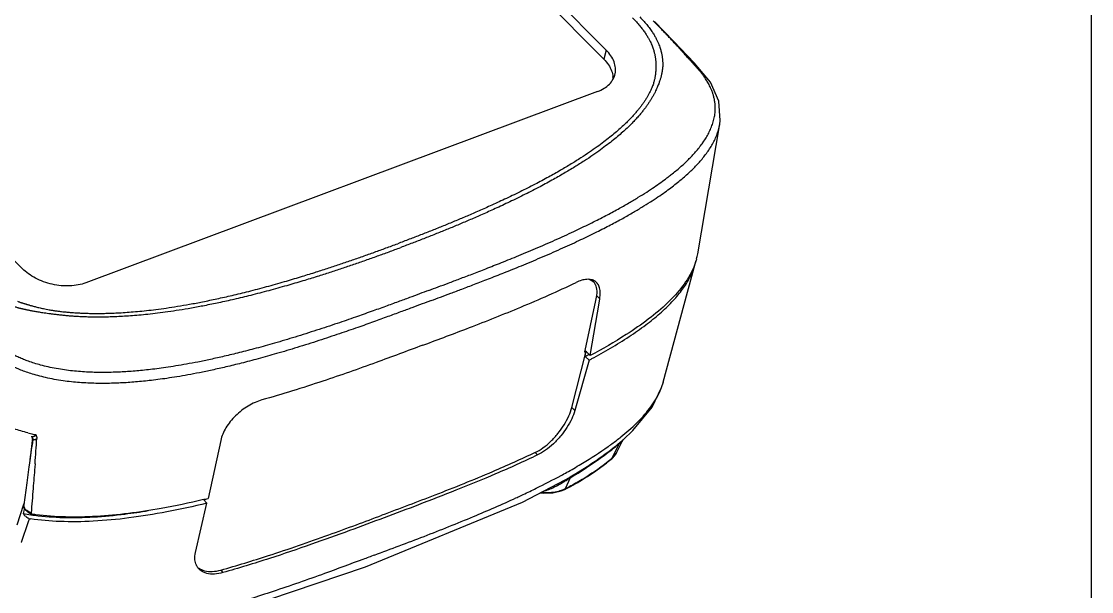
# Model space of a CAD drawing. Header units: millimetres. Extents: x 186 to 1161, y 123 to 802.
# Drawn here: x 986.8 to 1161.3, y 284.3 to 377.2 of the extents above; entities that cross this region are included whole.
import ezdxf

# ---------------------------------------------------------------- set-up
doc = ezdxf.new("R2010")
doc.units = ezdxf.units.MM

# ---------------------------------------------------------------- blocks, each defined once
blk = doc.blocks.new('*u3')
at = {"color": 7, "linetype": 'Continuous'}
for p, q in [((38.93225282764979, 29.86145904090517), (101.5226817090497, -33.33939887059478)), ((101.2609600279493, -34.31848563899439), (38.67053114664941, 28.88237227240552)), ((-24.55884590065034, 6.138507424205272), (38.03158298064955, -57.06235048729468)), ((106.7240302126493, -30.23830713759435), (106.6158402490491, -30.12889623959472)), ((101.5226817090497, -33.33939887059478), (101.2609600279493, -34.31848563899439)), ((100.5839746971496, -37.81334326239448), (44.93128321924996, -58.60753542029488)), ((111.4570078793495, -55.46576050399472), (113.8664441559495, -41.35086321449489)), ((113.8641792139497, -41.36403796609466), (113.8664442849495, -41.35086245869479)), ((107.7200291714498, -69.37955955309462), (111.1898090395498, -56.55949862499438)), ((100.1920404051498, -58.57563439129444), (99.8802799640498, -58.26083342749462)), ((100.3716114334493, -60.53338504749445), (100.4467541364493, -60.17912623919437)), ((100.8123833954496, -60.32671440709419), (100.4608556779494, -59.97175832639459)), ((100.7685323113492, -60.58845266459412), (100.8123833954496, -60.32671440709419)), ((99.2229494778494, -65.94799477809465), (100.3716114334493, -60.53338504749445)), ((99.77682276754967, -66.50727109299442), (100.7685323113492, -60.58845266459412)), ((81.57527895384919, -65.38116867899407), (81.69023448474945, -65.33821464719495)), ((97.76796444664978, -72.14723894069448), (99.29894122034966, -66.15576722909464)), ((99.18504122354989, -66.12666464689482), (99.2063338204498, -66.02630818109446)), ((99.2063338204498, -66.02630818109446), (99.2229494778494, -65.94799477809465)), ((99.77682276754967, -66.50727109299442), (99.22294792884986, -65.94799444939417)), ((99.29894122034966, -66.15576722909464), (99.32555493564996, -66.05160215709475)), ((99.65815298495, -67.00863096499415), (98.10550123914982, -72.4843123793944)), ((99.65815298495, -67.00863096499415), (99.22285522434959, -66.60792400679475)), ((107.7200291714498, -69.37955955309462), (107.7243986469493, -69.36332910439432)), ((97.76796444664978, -72.14723894069448), (98.10550123914982, -72.4843123793944)), ((39.00861737274954, -75.31021225589484), (39.00778685274963, -75.31002226349483)), ((39.10996666994924, -75.37985132039466), (39.1103079771492, -75.38031747359491)), ((39.1103079771492, -75.38031747359491), (39.13626781234962, -75.42822694119423)), ((39.13626781234962, -75.42822694119423), (39.14200553654973, -75.4474439121941)), ((39.14200553654973, -75.4474439121941), (39.14389074454994, -75.45873378419492)), ((39.14420722074919, -75.45546187439413), (39.14264309024929, -75.47159974409442)), ((39.1442139626497, -75.45546228989406), (39.14419756634925, -75.45569851909477)), ((59.60287619654991, -75.72432391469465), (58.23407042454983, -82.02939503789457)), ((102.1495321169496, -77.66299988209448), (102.9062999419493, -76.09211970099477)), ((102.6690721118493, -77.01629947499441), (103.2783192084498, -75.78537161119493)), ((103.2780404682499, -75.78592373669471), (103.3437811434496, -75.67822412989426)), ((103.2781862275497, -75.78563289039448), (103.2784783635498, -75.78505004169438)), ((103.3437811434496, -75.67822412989426), (103.3755655576497, -75.63992562089425)), ((93.78712706614988, -77.03800719159426), (94.05161386694999, -77.30217589569475)), ((102.1115022207496, -77.71245007539437), (102.1114484390491, -77.71249522799462)), ((102.1115020882498, -77.71244991649473), (102.2610362350497, -77.57611701769474)), ((102.1495173775493, -77.66301225039479), (102.1115022207496, -77.71245007539437)), ((102.2610362350497, -77.57611701769474), (102.5958415362493, -77.15075211219482)), ((102.5958415362493, -77.15075211219482), (102.6699095869499, -77.01460496029449)), ((38.75649071704993, -78.57874212439492), (38.53482940704998, -80.33429622929452)), ((39.41282749325001, -78.25790801299445), (39.3848115658493, -78.63052324059481)), ((92.40716638744925, -82.44330262869425), (97.06387594004991, -80.0070353915944)), ((96.9251462134498, -80.08555694019469), (97.0680739101499, -80.0044441321943)), ((97.60476740164995, -79.78564829069455), (97.05554075064993, -80.98685329499494)), ((97.56296882744937, -79.71453841419407), (97.71444379134937, -79.62446258979435)), ((38.53482940704998, -80.33429622929452), (38.20913666294928, -82.71562036869454)), ((94.34911506594926, -81.42732645749493), (94.70589781594936, -81.4650584276942)), ((96.60664024104972, -81.21746497859476), (96.99882088474988, -81.04894573819456)), ((96.99882592154972, -81.04895568199481), (96.99868293844975, -81.04902820169445)), ((97.05554075054988, -80.98685329499494), (96.99882592154972, -81.04895568199481)), ((38.20173891894956, -82.59394147529474), (38.18250659124988, -82.65343430499433)), ((56.85210331474991, -87.89831785839488), (58.08387192894952, -82.54253536649412)), ((58.08387192894952, -82.54253536649412), (57.72665178144962, -82.14524160389465)), ((75.35156309474951, -89.44433495969406), (92.40716638744925, -82.44330262869425)), ((38.16682533664971, -82.7019423288948), (37.44473564094915, -84.93563759559493)), ((38.29669351144912, -83.11292448409495), (38.25740679584942, -83.10584389329415)), ((38.98223634054921, -83.59584233029454), (38.97078750864966, -83.72384452609458)), ((37.93429486924924, -86.75923905469426), (37.92311310724926, -86.79087896359488)), ((75.35156309474951, -89.44433495969406), (75.35007203124951, -89.44489308269476)), ((59.61289625534937, -89.80693772129416), (59.84369079544922, -90.08369541309457))]:
    blk.add_line(p, q, dxfattribs=at)
for points in [[(113.8641824098495, -41.36402081459437), (113.9206423809492, -40.95736709409448), (113.7673918116498, -38.88204321619469), (112.8460079963497, -36.82185358129482), (111.0751680641497, -34.70074280069457), (108.8656025040491, -32.37615288559482), (106.7562460848494, -30.20970870909423)], [(103.3518663894492, -75.66103453069445), (104.4163265318493, -74.66226940069464), (106.4974837458494, -72.09881720679459), (107.5410862401495, -69.96004174809423), (107.7246532213494, -69.36238059959487)], [(39.14494760294929, -75.4478883761949), (38.83379378074915, -77.94965358529407), (38.75609862964939, -78.58193611859406)], [(39.00866500144912, -75.31022413779465), (39.02776682814965, -75.31621268699473), (39.0918326985493, -75.3586922610948), (39.1099738005496, -75.37984615619462)], [(94.70589781594936, -81.4650584276942), (95.70215411034951, -81.43200770159456), (96.60664024104972, -81.21746497859476)], [(52.85359276594954, -96.68801257359428), (57.00834613954976, -95.63205994779491), (75.34843054554949, -89.44550490279471)]]:
    blk.add_lwpolyline(points, dxfattribs=at)
for centre, radius, start, end in [((38.23765941454985, -97.86201734409406), 96.24629430360001, 44.09437548827447, 44.63686635939178), ((100.0591493408501, -36.41833307049455), 2.1971244197, 357.0243011563193, 5.182221924823098), ((90.3753715747498, -23.72328183639456), 29.4360912984, 307.0552376968893, 307.5090742062879), ((105.3306240496495, -54.41606761799449), 6.215644588099999, 345.2431505808747, 350.2774467363158), ((105.0670328194501, -54.90127114529423), 6.3432851119, 344.8461177506135, 347.7804099864052), ((98.45782107814921, -58.72611626769412), 1.5793371332, 13.46456242901403, 16.16286238788003), ((99.5545290466498, -59.2313839884946), 0.9122037895999999, 38.12020935132387, 45.91714853779951), ((46.21795723194919, -15.08910817279411), 47.20898421899999, 271.4153262688089, 272.3099770482036), ((65.75886171794991, -3.385244219594824), 71.0900507086, 298.046948848799, 298.1753434339891), ((123.6825684304495, -70.16669574649495), 24.7109426257, 170.401030576591, 170.6357292042954), ((64.00237011054924, -0.898487261894843), 74.5534214438, 298.1914621457928, 298.3511427624128), ((65.39624228604953, -3.480080674694364), 71.6195667093, 298.3505418807019, 298.6082682654843), ((66.29534220184905, -4.587553451594431), 70.777595758, 298.1236076435038, 298.4058619737143), ((101.5947640126496, -67.72617503979473), 6.3443732396, 343.079297515471, 344.8942355037167), ((98.99144955334941, -66.55010119459439), 9.207384453200001, 329.6829114746947, 330.484774243185), ((43.88942794395007, -54.0723392187947), 21.4797051645, 255.8516925080085, 257.3644866877718), ((104.10205771855, -86.56329052219462), 65.8317427948, 170.4323166813821, 173.0335437423798), ((39.1411466210493, -74.72630043519439), 0.5987616231, 257.2123418445001, 265.0692948953971), ((38.80638079164964, -75.60367599649453), 0.3771131101, 23.62585130378231, 36.31247270579338), ((44.07415945804951, -53.25633521799409), 22.3163563977, 257.3599725038809, 258.1282599236131), ((-790.1350457749504, -16.21864227109472), 831.8644989045, 355.7229916027823, 355.9127613209977), ((84.38767860084954, -51.90172893269482), 30.0032158768, 305.976608261008, 308.3442658452), ((86.22244118914932, -54.25068798799475), 27.0226803215, 308.3829821867732, 308.6705798092927), ((81.78877868864947, -48.35805768109458), 34.3976994752, 305.4041179011805, 306.0123049192021), ((99.42138700374926, -71.12721201469412), 6.000480295, 310.3012042605978, 310.925358441591), ((87.22844419395005, -59.88137668339459), 23.2126040846, 309.8522496045085, 310.0010105645218), ((100.6906531991499, -75.92092104769472), 2.272260188, 309.9440067958866, 316.3843522889739), ((101.0396065810492, -76.20865461409448), 1.8186267398, 327.8335887006889, 332.7873667035748), ((101.0713789441497, -76.2256278889945), 1.7826093951, 332.8055358473825, 333.6699630878092), ((65.79963858804967, -22.50488477739418), 64.81232991, 298.5314410103745, 299.1943658919172), ((59.14461147414931, -10.09809239789411), 78.8912832474, 296.1471597307829, 298.3545479834079), ((64.28646539724923, -19.73157249879478), 67.9715912965, 298.3968882456988, 298.5354522149831), ((89.15162241844973, -66.23815265429494), 15.8800768855, 298.2283678628806, 299.3085675780864), ((71.83531408714953, -36.85288926449448), 50.0728122011, 300.9733700898706, 301.177949113604), ((51.34189050584973, 5.624446049205289), 96.4433768034, 295.2625933484891, 296.192103110486), ((95.60358755274956, -78.11866737559467), 3.214756376, 295.50135074731, 296.8497650270039), ((83.20569189324942, -53.80479644619481), 30.5367772681, 296.8518155447213, 297.0014930454128), ((83.36574773604934, -53.94568760769471), 30.3089932942, 296.8511554759304, 297.4580073206324), ((83.32438747595006, -54.03697559949433), 30.2760174537, 297.0008408818979, 297.6085001047888), ((83.51051747714973, -54.22488773189434), 29.9944922457, 297.4585372900949, 297.7630673478982), ((83.46791971434959, -54.31201972579493), 29.9657744861, 297.6090241872033, 297.913879960496), ((83.69070523704977, -54.73015547939485), 29.4919922268, 297.9117094577197, 299.0402000771038), ((38.77979581014915, -82.78082662829456), 0.6074319646999999, 162.0831221431898, 170.5723091874884), ((38.79556661984952, -82.78569020159466), 0.6239342054, 154.071935407314, 162.1036897038131), ((34.86949636284953, 13.96321043630542), 98.79515376190001, 283.3686842547003, 283.5286222906809), ((34.4551248093494, 15.68559722770533), 100.5666841853, 283.5285962254266, 283.6770832540984), ((47.53623043164953, 13.64560236860507), 105.3215344459, 295.0779183457899, 295.2726699664121), ((101.3616055498496, -98.37819436699465), 64.9259931718, 166.3949924591148, 166.9014546902187), ((42.54859257404951, -59.20608446279493), 24.8549911242, 259.7478158175233, 261.6988015447136), ((38.73794996064953, -82.79158148239458), 0.5342304497, 171.8256929193093, 179.3758546583807), ((39.74990713674924, -82.03840526959448), 1.8568071743, 243.4472369177, 245.1905501379875), ((-696.04510408245, 172.6664720892059), 778.4776539426, 340.533997115883, 340.7314547853199), ((39.42406330094946, -82.7943209561945), 1.5580314985, 242.0436077335205, 246.6892714490131), ((42.84271480195002, -57.46531313079413), 27.0623894473, 261.4248203577055, 261.6707830837876)]:
    blk.add_arc(centre, radius, start, end, dxfattribs=at)
for points, start_tangent, end_tangent in [([(104.3666732714501, -29.80284482439492), (104.7987843406499, -30.2590119986944), (105.1675672903493, -30.68598636789466), (105.4795686474499, -31.08342453789464), (105.7405502994498, -31.4503338851946), (105.9576800177492, -31.78816855579407), (106.1376152471494, -32.09893831199497), (106.2856736191497, -32.38335848399493), (106.4061626513494, -32.64128645849451), (106.5034251248499, -32.87361714969484), (106.5820357274497, -33.08306320109477), (106.6462738366499, -33.27417456559488), (106.6997556929491, -33.45232109789413), (106.7447014228492, -33.62100754089442), (106.7819811687496, -33.77979162189422), (106.8121505329491, -33.92650865019459), (106.8362883466498, -34.06174016409477), (106.8557831777498, -34.18899857079487), (106.8717515762492, -34.31226629819412), (106.8848871064492, -34.43479836349434), (106.8952566002499, -34.55783079909452), (106.9023867517499, -34.67629202809439), (106.9064960135493, -34.7823820102949), (106.9084574839499, -34.87498617879464), (106.9090134825492, -34.95697599019422), (106.9088581166498, -35.03014621199418), (106.9085689112499, -35.09660113979407), (106.90855502865, -35.1589878680943), (106.9087656293495, -35.21798347309414), (106.9085107600495, -35.27466139649459), (106.90730183495, -35.33350281169442), (106.9052083352499, -35.3987753448946), (106.9021279517492, -35.47191576399473), (106.8977143982493, -35.55373410819448), (106.8914130325493, -35.64592014589471), (106.8825512458498, -35.75065078159423), (106.8705803824496, -35.86765142739478), (106.8553526610494, -35.99290437299442), (106.8363827301491, -36.12608902569445), (106.8123507627497, -36.27166001579462), (106.7820338187494, -36.43067198799417), (106.7441847554492, -36.60246789909434), (106.6968148278493, -36.78772116869459), (106.6373243490498, -36.98765297339469), (106.5631159765499, -37.20328286889435), (106.4714065109492, -37.4362854756946), (106.361070362449, -37.68553719259489), (106.2323475328494, -37.94780678509414), (106.0839199585498, -38.22343338879455), (105.9159499158495, -38.51004509199447), (105.7337550961493, -38.79767453529439), (105.5444340835493, -39.07669762679416), (105.3490604907493, -39.3473575944945), (105.1369154218492, -39.62481785029468), (104.8923421108493, -39.92708950829456), (104.60831522845, -40.2583533846946), (104.2830525057498, -40.61627284879432), (103.9127072245492, -41.00058511829411), (103.4934837471492, -41.41068659929442), (103.0216478835491, -41.84616647979419), (102.4919035913499, -42.30775572509447), (101.9014203893494, -42.79388600779475), (101.2468186205497, -43.30354559959414), (100.5160039770499, -43.84218656959456), (99.69241040344968, -44.41702020319462), (98.7609664092497, -45.03271587589461), (97.7136318367493, -45.68827729039458), (96.54477770954963, -46.38153390609477), (95.23920128554983, -47.11572103029448), (93.77373417004947, -47.89721761739474), (92.14068504964962, -48.72325246939454), (90.4558059355495, -49.5341847092941), (88.89686993344912, -50.2520644702945), (87.50858734314988, -50.86852885219469), (86.2417286123491, -51.41426583299472), (85.02623758724985, -51.9241867265946), (83.80850814514997, -52.42295202109472), (82.57421607304968, -52.91716544999417), (81.33163235834945, -53.40401407009449), (80.10244118984974, -53.87601549339433), (78.83982348524933, -54.3519520128948)], (0.7036737139884023, -0.7105232608731175), (-0.9367437308615059, -0.3500159749092414)), ([(105.1621457960491, -29.72290220549439), (105.6219047958493, -30.21078889719411), (106.0094869068498, -30.66728887679437), (106.332706558549, -31.09186081809457), (106.5987835117494, -31.48340321259457), (106.8163641063493, -31.84349310619473), (106.9933671493491, -32.17416430149478), (107.1361432946496, -32.47615823699471), (107.2501677884493, -32.74975318999441), (107.3402287175495, -32.99564935589478), (107.4114033855494, -33.21688285589426), (107.4682344348494, -33.41843581359444), (107.5143045277491, -33.60599451569487), (107.5519716912495, -33.78345881729456), (107.5819917973495, -33.95006224939425), (107.6053267261495, -34.10385052119454), (107.6231255372495, -34.24560279769412), (107.6365538128493, -34.37879986699409), (107.6463822439491, -34.50733939169459), (107.6531840838497, -34.63479356239441), (107.6576001464491, -34.76341451939425), (107.6593499887495, -34.88753025119422), (107.6582468776496, -34.99778920869448), (107.6554118392496, -35.09362876989417), (107.6508721866494, -35.17724859239479), (107.6443485412492, -35.24919644679449), (107.6361532174496, -35.3113680515944), (107.6263533639494, -35.36703554289488), (107.6176402311494, -35.42231664509472), (107.6116262638498, -35.48078886869462), (107.6044605084498, -35.54150575919448), (107.5950314357497, -35.60650478189473), (107.5833649122496, -35.67887671149492), (107.5692741747498, -35.7601937914942), (107.5519365175496, -35.85184774799473), (107.5303976876494, -35.95563049289467), (107.5041587129499, -36.07127305019458), (107.4734476112499, -36.19485852689468), (107.4377967740493, -36.3260706080946), (107.3954826584495, -36.46929616529451), (107.3453699100501, -36.62587708489446), (107.2868293612501, -36.79569232099493), (107.2188532629498, -36.98011491479429), (107.1399191324499, -37.18054096649485), (107.0485525219501, -37.39805174429421), (106.9425323892492, -37.63392571309487), (106.820656610249, -37.8868398826944), (106.6826885003493, -38.15354975849459), (106.5267384672497, -38.4339695324943), (106.3523868238499, -38.72590819219477), (106.1648744358499, -39.01893901329458), (105.9711016917499, -39.30321428149455), (105.771824603049, -39.57903609099412), (105.5560617205492, -39.86171986759473), (105.3078494895499, -40.16963844379461), (105.0201454858498, -40.50697671399485), (104.6912316378493, -40.87129162349447), (104.3171587797497, -41.26238299129454), (103.8942033667499, -41.67954384189488), (103.4186924035494, -42.12227266469472), (102.8852501274496, -42.59134905819428), (102.2911119330493, -43.0851195786945), (101.6328772148499, -43.6025663045948), (100.8984751447497, -44.14917112079456), (100.0712825790497, -44.73224159939491), (99.13619907414977, -45.35648788539493), (98.08524204834976, -46.02084163319432), (96.91278646734918, -46.72307260419439), (95.60365241744967, -47.46639836129452), (94.13450810234917, -48.25727014599488), (92.49782715535002, -49.09271425139468), (90.80951632534925, -49.91237802719479), (89.24751691144957, -50.6375537470949), (87.85663658664998, -51.25986708469463), (86.58737988984922, -51.81044733679482), (85.3696416069497, -52.32452592239406), (84.14966691874906, -52.82697104989438), (82.91300357594992, -53.32442750679456), (81.66794010834928, -53.81399158899421), (80.43622063884959, -54.28805327079408), (79.17092393274925, -54.76538987569438)], (0.7036724792855089, -0.7105244836711716), (-0.936743425508532, -0.3500167921208087)), ([(112.0023782608496, -43.40722963459484), (112.0555979158498, -43.33108456699483), (112.3755354552495, -42.83832111339416), (112.6579634344498, -42.33501021139455), (112.9045533747494, -41.80828367159484), (113.11015140175, -41.24935352129432), (113.2589630054499, -40.68003163019421), (113.3417040230497, -40.14546686149424), (113.3678653025499, -39.66795213649493), (113.3520781761499, -39.23796456359469), (113.3039075180495, -38.8410630957942), (113.2302219933499, -38.47338794669486), (113.1384237855491, -38.13796225189435), (113.0351218898495, -37.83475785879455), (112.9245900512497, -37.55949586689439), (112.8092304462498, -37.30709289349488), (112.6899518922492, -37.07238134039471), (112.5673936073499, -36.85185646499485), (112.4441009725497, -36.64639374269427), (112.3233731277496, -36.4579714020947), (112.2065179593492, -36.28554555319442), (112.0934051804497, -36.12652973999411), (111.9847599877494, -35.98011974979454), (111.8819684600494, -35.8466557181946), (111.7841155835495, -35.72370006929486), (111.6872963894493, -35.60555305409434), (111.5882298890492, -35.4878663643949), (111.4862814460494, -35.3698075230941), (111.3822812223498, -35.25271296069423), (111.2803882493499, -35.14096775519465), (111.1790885216496, -35.03006480059412), (111.0743002261497, -34.91415084889468), (110.968097796549, -34.79583659219406), (110.86163180525, -34.67712794979434), (110.7538692010494, -34.55727080069482), (110.6421885052496, -34.43307356409423), (110.5226738004494, -34.30015949039444), (110.3929208272493, -34.15597784679449), (110.2513062222497, -33.99879762049477), (110.09597412315, -33.82663775079436), (109.92488706125, -33.6374000860942), (109.7360675681493, -33.42910152319473), (109.5276644677497, -33.19999442409426), (109.2975851623496, -32.94815606369411), (109.0433240748498, -32.67139737769412), (108.7626168816496, -32.36791583849481), (108.4523685746499, -32.03524618399479), (108.1093101127499, -31.67094240069491), (107.7392966447496, -31.28229748449485), (107.3612291630498, -30.88977479239475)], (0.5764855107324208, 0.8171073711058908), (-0.6958124158693745, 0.7182235598488989)), ([(102.4479104155498, -36.0358849292943), (102.4823029106492, -35.89638934429422), (102.5180520005497, -35.25821589489442), (102.3649367710495, -34.60257867509426), (102.0288413543494, -33.95467345559427), (101.5226817090497, -33.33939887059478)], (0.2728099564673011, 0.9620679433659087), (-0.7036671096085647, 0.7105298015249805)), ([(101.2609600279493, -34.31848563899439), (101.7625240474499, -34.92817389989432), (102.0955679193494, -35.57019652879444), (102.2472929544492, -36.21988095599409)], (0.7036671096006734, -0.7105298015327957), (0.0899472485052911, -0.9959465309374432)), ([(100.5839746971496, -37.81334326239448), (101.2913039877494, -37.4698290083943), (101.8569121970495, -37.02385993229473), (102.2590633187492, -36.49257437559481), (102.4479104155498, -36.0358849292943)], (0.9367466878874469, 0.3500080609527424), (0.2728099564536204, 0.9620679433697881)), ([(82.49570642024992, -60.5286369128944), (83.49993674854977, -60.15333995719448), (84.60708819204956, -59.73853478439469), (85.8336929158495, -59.27627506309454), (87.19608766924921, -58.75792159059438), (88.71018525454929, -58.1737644152945), (90.39615877174947, -57.51066265669488), (92.28784801824986, -56.74723661159442), (94.39243891114984, -55.86845263209489), (96.55324234324962, -54.92667267839443), (98.54353288134917, -54.01576193409437), (100.2866459160496, -53.17619317409481), (101.81519573675, -52.40093194149449), (103.1599690466492, -51.68249738659415), (104.3432598378495, -51.01656513099442), (105.3875702506493, -50.39744595209413), (106.3146326751494, -49.81836821739489), (107.1436852441493, -49.27254899629497), (107.8854274547493, -48.75763571579409), (108.5434910614495, -48.27585426309452), (109.1266391749496, -47.82561657299448), (109.6526818843495, -47.39713817419488), (110.1394740380492, -46.97813035469426), (110.5977375005496, -46.55997269549425), (111.0310155511497, -46.13889275749443), (111.4403694233497, -45.71276424489406), (111.8331122524496, -45.27147229609454), (112.2168371871494, -44.80053815939482), (112.5822742645496, -44.30260103639466), (112.91374944575, -43.79147400579404), (113.2071029889494, -43.26732356639423), (113.4638923674493, -42.71623814249415), (113.6783886814501, -42.1285690480945), (113.8335245390499, -41.52699622089403), (113.8641762759498, -41.36403745749431)], (0.9367469067340016, 0.350007475240572), (0.1705713218759049, 0.9853453324360484)), ([(108.2986269144494, -47.07366489429478), (108.6857631449493, -46.77108740859421), (109.2015880771496, -46.34944030069437), (109.6782407006494, -45.93782059969453), (110.1262465568498, -45.52782672259491), (110.5490684617498, -45.1158677378944), (110.9478348771499, -44.69989958519454), (111.3296840295498, -44.27019444609414), (111.7019418706495, -43.81294872059425), (112.0023782608496, -43.40722963459484)], (0.7932417494080253, 0.6089068294871519), (0.5764855107263649, 0.8171073711101635)), ([(82.23167105154971, -59.42569363769417), (83.2356993045496, -59.05034660859474), (84.34185232204982, -58.63550729169492), (85.56659570174997, -58.17320209859463), (86.92613228774917, -57.65479452659474), (88.43613991445, -57.07061846389479), (90.11656142664924, -56.40755191429434), (92.00079774615006, -55.64433094119431), (94.09556479604908, -54.76605392989495), (96.2444604393495, -53.82535391339479), (98.22197700674951, -52.91610122019483), (99.9522372206493, -52.07877560099496), (101.4679692362497, -51.30633239549479), (102.8000796333499, -50.59126020519489), (103.9709420467498, -49.92920032509483), (105.0030908434492, -49.31444448539423), (105.9182395445496, -48.74021706009444), (106.7356268930498, -48.19971914149482), (107.4660038491493, -47.69056199129409), (108.1131095723495, -47.21489995119464)], (0.9367467859515535, 0.3500077984980259), (0.7980399390360918, 0.602604559975504)), ([(48.00852576754914, -61.88874453659446), (48.79418389004968, -61.84865144749438), (49.64072418994965, -61.79153040329493), (50.55163865584927, -61.71482879049472), (51.52596143514984, -61.61628157789437), (52.5637838818493, -61.49358012089488), (53.67854934144998, -61.34263454469419), (54.88830068324933, -61.15772478089457), (56.20671866154953, -60.93277715419481), (57.63605992384964, -60.66294804659447), (59.17577478644944, -60.34416907959439), (60.83753109594909, -59.96963557559411), (62.64120428324986, -59.52964350079492), (64.58632458354987, -59.01872338199428), (66.53344314454989, -58.47258814569432), (68.2881230162493, -57.95236129599471), (69.81771517364996, -57.47858463859484), (71.18922246184957, -57.03851682679488), (72.48532993864956, -56.60999861729488), (73.76633882214992, -56.17512991289459), (75.04838279174965, -55.72913409409466), (76.32359196994912, -55.27522912559471), (77.57117813634977, -54.82180210209481), (78.83982348524933, -54.3519520128948)], (0.9990870626581924, 0.04272050127310246), (0.9367496448220191, 0.3500001470368563)), ([(48.1207523519497, -62.25972998049474), (48.91752836944943, -62.22114773809426), (49.77529614884952, -62.16570740429415), (50.69765408695002, -62.09083545329486), (51.6834892320494, -61.9942613137946), (52.73289551494963, -61.87366135829416), (53.85933478004972, -61.72497738839411), (55.08099513794969, -61.54251002379442), (56.41161719464981, -61.32019317759477), (57.85333087614981, -61.05318004439414), (59.40551292124928, -60.73737151269415), (61.07979171494935, -60.36596843449479), (62.89622756274912, -59.92920893219434), (64.85401516794991, -59.42160802409489), (66.81283607704972, -58.87854959919423), (68.57735191954998, -58.3607989551947), (70.11487171824956, -57.88893852929414), (71.4930686266498, -57.45031848339477), (72.79501042384982, -57.02293834759439), (74.0813238262499, -56.58892856559487), (75.36826854854917, -56.14345864039478), (76.64787050724954, -55.68970126549448), (77.89917485774913, -55.23600055029419), (79.17092393274925, -54.76538987569438)], (0.9991893116822405, 0.04025815966944407), (0.9367499501563, 0.3499993298310288)), ([(110.9934533163496, -56.99804123379454), (110.9445999435493, -57.10854197089429), (110.4489458548496, -58.04464683929473), (109.8184444202498, -58.96849092029424), (108.1882971616496, -60.77703219809428), (106.1250515101492, -62.52946736019476), (103.6994820510499, -64.22121404349491), (99.77682276754967, -66.50727109299442)], (-0.3972175715933268, -0.9177244688998438), (-0.88204308979496, -0.4711687465706529)), ([(99.96524983444942, -66.84352008369478), (101.9631937106496, -65.71619418459431), (104.0108553060491, -64.4405693367944), (105.8071382721491, -63.17803206989447), (107.3549405967497, -61.92597151089467), (108.6548955758499, -60.68266054319429), (109.7072621254492, -59.44555926109479), (110.5073170859496, -58.21785315919442), (111.0497901074496, -57.01199780319439), (111.1897442714499, -56.55948418559456)], (0.8795922601427626, 0.4757283425411469), (0.2612190732996627, 0.9652795427980776)), ([(111.3412486816496, -55.99930139039407), (111.2965662045499, -56.16075377599464), (110.9934533163496, -56.99804123379454)], (-0.2542367639348215, -0.9671420101846211), (-0.3972175715619307, -0.9177244689134328)), ([(44.93128321924996, -58.60753542029488), (44.10941511524925, -58.83539379219474), (43.20459212824971, -58.93883981239469), (42.25158609814935, -58.91389810849432), (41.28702051224991, -58.76152717599416), (40.34796308504974, -58.48758254459426), (39.47050126694921, -58.10259175269493), (38.68835542345005, -57.62134978059476), (38.03158298064955, -57.06235048729468)], (-0.9367466878840538, -0.3500080609618231), (-0.7036671095995954, 0.7105298015338631)), ([(82.23167105154971, -59.42569363769417), (81.2272504304492, -59.80078779519408), (80.11861037744984, -60.21348855719498), (78.88665454174952, -60.66910977879434), (77.51133955214937, -61.17255807169477), (75.97143866354963, -61.72795643109475), (74.23884129424914, -62.34013764719475), (72.26725978614922, -63.01761279689435), (70.03207811324955, -63.75718720279474), (67.68134410014954, -64.49773855489457), (65.45497569444979, -65.15923454639415), (63.44632135314987, -65.7189250580941), (61.63030509484997, -66.19136349239488), (59.98186544384953, -66.58995047639473), (58.48440155504977, -66.92488981399492), (57.1192706683496, -67.20585874649441), (55.86672291864943, -67.44157411719425), (54.70806081044975, -67.63941159659407), (53.63485548094923, -67.80414883719459), (52.64852400854943, -67.93880780799464), (51.74262334595005, -68.04744547159407), (50.89503808234986, -68.13522590159482), (50.08007764774993, -68.20620730069459), (49.28068030404938, -68.2622958563943), (48.49012394954934, -68.30370615199445), (47.70497711774988, -68.33009790869437), (46.90787119504967, -68.34090009689407), (46.07548171184953, -68.3337614062948), (45.21620722364969, -68.30509924369471), (44.35688331724941, -68.25295759039454), (43.4998334321499, -68.17540366519461), (42.62558062734934, -68.06747123569494), (41.72408609124977, -67.92219754809412), (40.83388318844936, -67.74109528719418), (40.02444503154948, -67.53988627719446), (39.32355450044997, -67.33402876509444), (38.71070518424949, -67.12712880179424), (38.16054158844963, -66.9177930621945), (37.66444766914901, -66.70794750039477), (37.22337615164906, -66.50302504129468), (36.83417840144921, -66.30664339449413), (36.48872550674969, -66.11915781469452), (36.17860120074965, -65.93952714589432), (35.89594509594917, -65.76586033469448), (35.63541294584957, -65.59688831299445), (35.39704194424939, -65.4344237208943), (35.18217816954984, -65.28117453299456), (34.98866709934919, -65.13739056129452), (34.81284235264957, -65.00180658349473), (34.65318705874961, -64.87445611799467), (34.50949838964971, -64.75627298289419), (34.37869001744912, -64.64563089669446), (34.25439845184974, -64.53774871789483), (34.13194770804967, -64.42879936749432), (34.01048238304975, -64.31803285629485), (33.89127332644966, -64.20662095509488), (33.77886460624995, -64.09880487619466), (33.66829796174989, -63.99136443249427), (33.55295925734936, -63.8793925583941), (33.43512261764954, -63.76542533309475), (33.31675900754999, -63.65116214279442), (33.1971869980498, -63.53571748549439), (33.07320524044917, -63.41611644429486), (32.94041503314929, -63.28816265809473), (32.79624545344996, -63.14936766649407), (32.6389416851498, -62.99804957319429), (32.4664880131495, -62.83228704509474), (32.27675498504959, -62.65001629949438), (32.06772147024913, -62.44927054749405), (31.83761429514925, -62.22827300589415), (31.58449357294921, -61.98504389029495), (31.30620055224972, -61.71726454779491), (31.0010102872493, -61.4229309166949), (30.66663057774986, -61.09927777159464), (30.30089784534994, -60.74344605179431), (29.9115357328501, -60.36203060509433), (29.51941154404994, -59.97476009149432), (29.14185293574974, -59.59859870739456), (28.76317927294986, -59.21793307409462)], (-0.9367465898209097, -0.3500083234137385), (-0.7036613763800429, 0.7105354793329772)), ([(81.69023448474945, -65.33821464719495), (86.6373823895492, -63.47026765529426), (92.2273653607499, -61.23941671749435), (98.22902395354959, -58.57077572979415)], (0.9367364939713166, 0.3500353423046387), (0.9020229286164219, 0.4316881238235002)), ([(99.90179261454978, -58.26234318019488), (99.41014102304962, -58.22783918759433), (98.8462023009497, -58.33167385029446), (98.22902395354959, -58.57077572979415)], (-0.9740447404732515, 0.2263555688654385), (-0.9020229286135905, -0.4316881238294162)), ([(100.1891472447496, -58.57611648869442), (99.75629031234985, -58.32386430179486)], (-0.7176084312821004, 0.6964467957804409), (-0.9564931027368322, 0.2917549389759626)), ([(100.4670218107494, -58.56963698689469), (100.3047689681498, -58.43443425509486), (99.90179261454978, -58.26234318019488)], (-0.7034146723759309, 0.7107797117857697), (-0.9740447404771778, 0.2263555688485432)), ([(100.5038019273497, -59.28654055089464), (100.2721755784496, -58.66826836179462)], (-0.1257275814345506, 0.9920648039652544), (-0.6164585419572218, 0.7873873672138614)), ([(100.4467541364493, -60.17912623919437), (100.5061435354492, -59.3057851414942), (100.5038019273497, -59.28654055089464)], (0.2074943571327125, 0.9782362147038324), (-0.1257275813896883, 0.9920648039709399)), ([(100.7937831896497, -59.16685500119456), (100.6055012363495, -58.73916378629474), (100.4670218107494, -58.56963698689469)], (-0.2588698588706763, 0.9659122093483838), (-0.7034146724034804, 0.7107797117585057)), ([(100.8633399000501, -59.70256029739448), (100.7937831896497, -59.16685500119456)], (-0.01561585992001726, 0.9998780650254103), (-0.2588698588738895, 0.9659122093475226)), ([(82.49570642024992, -60.5286369128944), (81.49121687434945, -60.90388240089487), (80.38200862844951, -61.31720266179491), (79.1489731415495, -61.7739682350948), (77.77198018144918, -62.27916551989438), (76.22961600754934, -62.83703133499421), (74.49358128325002, -63.4525361459946), (72.51724552604901, -64.13436733939488), (70.27544732954993, -64.87957759109486), (67.91622945084964, -65.6266681880943), (65.68009007414912, -66.29492986929472), (63.66094185244947, -66.86110055219433), (61.83371487154909, -67.33969903049456), (60.17349047674998, -67.7440583251946), (58.66372274784953, -68.08436628679465), (57.28581317894987, -68.37029062719466), (56.02000479884919, -68.61056188849489), (54.84760010344962, -68.81257149369412), (53.76025252384989, -68.9810832831945), (52.75951201294993, -69.11910099309443), (51.83905152845, -69.23067487559456), (50.97650198874908, -69.32103309169452), (50.14585924735002, -69.39427449929462), (49.32965085524938, -69.45231326369412), (48.52085533894933, -69.49532438289407), (47.71595872664966, -69.5228910507949), (46.89695340034996, -69.53435930669457), (46.03942223944978, -69.52721078549439), (45.1514967892499, -69.49758275139448), (44.2604132735496, -69.44325519969425), (43.36840715194921, -69.3620051123944), (42.45456836884932, -69.24831572979474), (41.50789740934943, -69.09450768989427), (40.56876609264964, -68.90179921929484), (39.71075842584924, -68.68663280879446), (38.96484446044997, -68.46558650789484), (38.31070887594979, -68.24272128539451), (37.7222933230496, -68.01668444069492), (37.19099568034926, -67.78966347999449), (36.71845097104961, -67.56771877829487), (36.3016148698498, -67.3548772101949), (35.93191566224959, -67.15158405619422), (35.60045576425, -66.95677708299445), (35.29883799804975, -66.76842139779455), (35.02153760714918, -66.58527310439422), (34.76841215064997, -66.40920771549463), (34.5408398294494, -66.24318687669438), (34.33648345134952, -66.08749715759495), (34.15130174785008, -65.94069980079439), (33.98373237034957, -65.80293831589461), (33.83340100524947, -65.6751893709943), (33.6968927236494, -65.55562318939428), (33.56749584574936, -65.43900044479415), (33.4402032527496, -65.32098327949461), (33.31479331954961, -65.20134328619406), (33.19317774824958, -65.08235041769422), (33.07545740604928, -64.96387553199474), (32.96201785425001, -64.84594272369486), (32.85013947994958, -64.72752607119492), (32.73856132724995, -64.60899124909429), (32.62716022994937, -64.49071910509429), (32.51434675964992, -64.37101442979474), (32.39716214374948, -64.24662713409452), (32.27193324124983, -64.11365853229472), (32.13608767884944, -63.96945339359445), (31.98785504474927, -63.81215244979467), (31.82536621274994, -63.63979572329481), (31.6465913305492, -63.45027950729491), (31.4495647092499, -63.24160155329446), (31.23251784934928, -63.01201010419481), (30.99345955004992, -62.75958448569418), (30.73008415724962, -62.48215444329435), (30.44036589094958, -62.17793104679458), (30.12161553024998, -61.84456254939414), (29.77101492094971, -61.47973059569449), (29.39512962284971, -61.09095507409438), (29.01347498984978, -60.69888537799488), (28.64281458334972, -60.32075446919407), (28.26780647664964, -59.94080150149421)], (-0.9367464690378894, -0.3500086466718313), (-0.7036616486922569, 0.7105352096551548)), ([(100.8123833954496, -60.32671440709419), (100.8633399000501, -59.70256029739448)], (0.1652324905895581, 0.9862546446296574), (-0.01561585994267032, 0.9998780650250565)), ([(36.09068210324949, -60.82473720069447), (36.29302133304918, -60.89753739559455), (36.48447384744941, -60.96421710269442), (36.67061329594981, -61.02687939709449), (36.85648517744994, -61.08742544979486), (37.04473618544944, -61.14735791959447), (37.22713669054974, -61.20397494649478), (37.39051439254945, -61.25277693689441), (37.53346483914902, -61.29414489369447), (37.65962292964923, -61.32893052849431), (37.77055898844992, -61.35699048469451), (37.86900809054987, -61.3793152352946), (37.95984628044971, -61.39738011009467), (38.0490198444495, -61.41608661489408), (38.13964300504995, -61.4384511327944), (38.23408436894988, -61.46120331919428), (38.33648985014952, -61.48441623699455), (38.4512064508499, -61.50956610239427), (38.58044714064999, -61.53732851759469), (38.726709486049, -61.56785461479467), (38.89312996454919, -61.60140783669431), (39.07945967265005, -61.63762577099442), (39.27968755194979, -61.67492270679486), (39.49350912474983, -61.71292137649471), (39.72818866854959, -61.75265042299452), (39.98605276224953, -61.79415820839404), (40.26684866484993, -61.83718303799469), (40.57254017694959, -61.88198765669495), (40.90544607164975, -61.92853290949461), (41.26746977244966, -61.97663794969412), (41.66145513254924, -62.0256887833948), (42.08618870654936, -62.07436665059413), (42.53729915544955, -62.12097193799491), (43.01583772334925, -62.16432001719477), (43.51897558444944, -62.20312003139497), (44.02935269454974, -62.23538990919496), (44.52967154044927, -62.26032329259488), (45.02010889034955, -62.27843870579454), (45.5279064453498, -62.29076979359434), (46.08696987124949, -62.29705614529485), (46.70658181844919, -62.29538291879453), (47.38399984684929, -62.28368980689447)], (0.9391896136910255, -0.3433989946620435), (0.9996960967175685, 0.02465186012571432)), ([(37.49066656304967, -60.61143746809466), (37.64215332694948, -60.6624610012941), (37.77513099114913, -60.70611199549421), (37.89340954194995, -60.74411569759468), (37.99926454514934, -60.77767597559432), (38.09547266344998, -60.80807543429455), (38.18567271104985, -60.83675443439461), (38.27086692644934, -60.86399657759466), (38.3529244577494, -60.88991911739413), (38.4385484821496, -60.91631608119405), (38.53387683854999, -60.9451877011943), (38.6410337326497, -60.97713882519474), (38.76134948204981, -61.01235304259444), (38.8975220516495, -61.05130481049491), (39.05300791094942, -61.09462823589456), (39.22766236504958, -61.14189779389471), (39.41574488754941, -61.19118545969468), (39.61701516524954, -61.24207908399421), (39.83852022124938, -61.29590708899468), (40.08234710604938, -61.35248736729409), (40.34811937894938, -61.41083754479496), (40.63772507734939, -61.47018251179452), (40.95412506324919, -61.52966578939413), (41.29998763354979, -61.58833946809409), (41.67901358524978, -61.64545547429407), (42.09009607384905, -61.69988320239463), (42.52845328594958, -61.75026778019492), (42.99518158604951, -61.79604621089493), (43.48677723945002, -61.83621635919462), (43.98638507444957, -61.86909558209481), (44.4768273005493, -61.89413046509435), (44.95796188994973, -61.91201845059459), (45.45663961864921, -61.92388533699432), (46.00609876304952, -61.9294729888943), (46.61561398434969, -61.92687185889463), (47.28262669134983, -61.91403538259419), (48.00852576754914, -61.88874453659446)], (0.9462933937369806, -0.3233091600461511), (0.999087062658227, 0.04272050127229664)), ([(81.57527895384919, -65.38116867899407), (76.48570524565002, -67.2633699034941), (70.68993970574957, -69.28672720799477), (64.07166585624964, -71.33340497589415)], (-0.9367466116922827, -0.3500082648781709), (-0.9623294502997289, -0.2718860590133698)), ([(99.22285522434959, -66.60792400679475), (99.25531280764972, -66.41664472869434), (99.28710268864961, -66.22929750919411), (99.30092830914964, -66.14596068339415)], (0.1672966960321549, 0.9859065957263523), (0.1632497122068713, 0.9865847816910485)), ([(107.0039439284492, -71.08616362329485), (107.6644797114495, -69.57269152719437)], (0.4926065663770257, 0.8702521305703521), (0.2910272299749669, 0.9567147701447375)), ([(64.07166585624964, -71.33340497589415), (63.32986349444946, -71.60210820929478), (62.58907269224983, -71.98619878649424), (61.87692569904993, -72.47143850439443), (61.22050365464929, -73.04028407459464), (60.64486634334935, -73.67261305089414), (60.17192187914952, -74.34656019069462), (59.8199813318497, -75.0386455298949), (59.60287619654991, -75.72432391469465)], (-0.9623294502989598, -0.271886059016092), (-0.2121387931202798, -0.977239547119063)), ([(103.1073424600499, -75.34868222519435), (103.9769514630498, -74.62024885759456), (105.7217971424498, -72.87793813269491), (106.9396784800492, -71.19785176839468)], (0.780746218759443, 0.6248482550930524), (0.504775255446904, 0.8632507987187228)), ([(93.78712706654915, -77.03800719179435), (94.63586251404922, -76.52991148029469), (95.48970495194953, -75.81581920509416), (96.26682858444929, -74.96564835189474), (96.93087715454931, -74.02900380229494), (97.44710118564944, -73.05661776679426), (97.76796444664978, -72.14723894079452)], (0.9019300520864336, 0.4318821380230526), (0.247598452530524, 0.968862738629415)), ([(98.10550123914982, -72.4843123793944), (97.76736848744986, -73.37194187849491), (97.24582090994954, -74.30808006539428), (96.57003457874998, -75.23052876759448), (95.77682613164961, -76.07792791619431), (94.90941165474942, -76.79198403829469), (94.0516138742496, -77.30217587209427)], (-0.2728205293579479, -0.9620649451886546), (-0.9019960235334752, -0.4317443381560421)), ([(38.63908672714933, -74.90048486509477), (37.86714117474912, -74.68966717689455), (37.16292672874988, -74.46724618309418), (36.52177821194982, -74.2371642293947), (35.9385278974496, -74.00274830179478), (35.66917699564965, -73.88577301799432)], (-0.9696395724707947, 0.2445385439938955), (-0.9136261207319877, 0.4065554224410485)), ([(39.48320450934989, -75.09535711659464), (39.48014009904909, -75.13945367769429), (39.46802354584997, -75.1787701799949), (39.4466413921491, -75.21427657669483), (39.41515478814927, -75.24636406349418), (39.37246408804913, -75.27472288369427), (39.31784532504935, -75.29830910599412), (39.25154657504936, -75.31551668769407), (39.17483080704915, -75.32443609949496), (39.08968254614956, -75.32284626769433)], (0.03376526055002629, -0.9994297910208546), (-0.9962130747512103, 0.08694544090830432)), ([(39.18603820404951, -75.62122628409452), (39.15822740844942, -75.58280419799485), (39.14402686914946, -75.53190392519446), (39.14263902464972, -75.47159933099465)], (-0.7389096492542822, 0.6738045193072794), (0.06874703472127859, 0.9976341239237115)), ([(39.15188503614991, -75.45254322409437), (39.18604007994963, -75.6212257436946)], (0.401165385313237, -0.9160056406084419), (-0.007815583070479854, -0.9999694578642232)), ([(39.61375768064954, -75.51002192799479), (39.56597689714908, -75.55929726719478), (39.51071341574971, -75.60273764039448), (39.44917829914993, -75.6379390922948), (39.38307780024934, -75.66208480539444), (39.31462725224992, -75.67151083449426), (39.2471303755492, -75.66081842389485), (39.18603802114922, -75.62122757139423)], (-0.6481567299545677, -0.7615069621576691), (-0.687094807864372, 0.7265677704149983)), ([(39.48320453445012, -75.09535697279443), (39.5878432078498, -75.28476348399454), (39.6137560217494, -75.5100236814942)], (0.6328159982517091, -0.7743022099650065), (-0.07132726545790427, -0.9974529669123742)), ([(97.41339627234993, -79.08410740759427), (98.93853172974923, -78.2016607476944), (101.7167334698497, -76.39514646409407)], (0.8729341564209497, 0.4878380454143001), (0.8150522433846633, 0.5793874701386176)), ([(97.75789755364985, -79.69336297969494), (99.58612286574953, -78.53355286379428), (101.2907529206495, -77.34853790989473), (102.9062999419493, -76.09211970099477)], (0.8555642873235272, 0.5176965812680097), (0.7668305570329363, 0.641849590480945)), ([(101.4151189838494, -77.18970010219437), (103.0057557460495, -75.95220940359468)], (0.8076954432199428, 0.5895999245265726), (0.7669193360891244, 0.6417435094588932)), ([(103.0050583384491, -75.95326773089437), (102.9678739671499, -75.99431393679424), (102.9345214539499, -76.04099481409412), (102.9061651146494, -76.0920760469944)], (-0.7131982144283172, -0.7009624147814633), (-0.4364458243713287, -0.8997305387663749)), ([(102.9062958249497, -76.09212824799488), (103.0867809705496, -75.94662040629464), (103.2063001918496, -75.85604700519434), (103.2699346845493, -75.79855568109451), (103.2766082279495, -75.78500777399495)], (0.7669960940990764, 0.6416517682020058), (0.3682988081729253, 0.92970747436944)), ([(103.0050583384491, -75.95326773089437), (103.3025325175495, -75.70350672449422)], (0.7669068939965022, 0.6417583781616236), (0.761869035509133, 0.6477310960054208)), ([(93.78712651824935, -77.03800604609478), (91.48107542034995, -78.10838577069444), (89.13976985364934, -79.13577764729416), (82.87315858864986, -81.67715356189456), (77.12597330774952, -83.85259057989424)], (-0.9020030404476216, -0.4317296781821313), (-0.9370066327697375, -0.349311566005935)), ([(94.05161386694999, -77.30217589569475), (89.48354354734965, -79.36563650839435), (85.16795948554955, -81.1442337438948), (81.12119727534991, -82.7147174122947), (77.37373616444984, -84.12308836099419)], (-0.9019960233954976, -0.4317443384443035), (-0.9367467644572446, -0.3500078560245237)), ([(102.1033142290498, -77.70168054789428), (100.5898502953496, -78.86581592709445), (98.88920774764938, -79.97549228749449), (97.48244224894916, -80.7664566992944)], (-0.7676990780842728, -0.6408105223141686), (-0.8848799903200094, -0.4658190665175269)), ([(97.71449812824903, -79.62436531689491), (99.61467397804972, -78.43442542879438), (101.4151189838494, -77.18970010219437)], (0.8590204443721031, 0.5119412819364684), (0.8076954432340074, 0.5895999245073054)), ([(98.00680114464922, -80.5143949187941), (98.83873946794938, -80.03406155859466), (100.5457093463492, -78.92008743589486), (102.1114484390491, -77.71249522799462)], (0.8742593280000428, 0.4854591923168348), (0.7660329938255067, 0.6428012541763833)), ([(102.5790839560495, -77.17685533209442), (102.3875618515494, -77.43184849779482), (102.3357320750492, -77.48836541789478)], (-0.5322717492439757, -0.8465735555501118), (-0.6890617105546231, -0.7247026694083145)), ([(39.3848115658493, -78.63052324059481), (39.20458369685002, -80.95248604339486), (38.98223726664946, -83.59583149779428)], (-0.07526244956911582, -0.9971637597129452), (-0.08878162704904141, -0.9960511145009201)), ([(96.07402458904926, -80.52631405029479), (96.09268538464949, -80.51754027859442), (96.66269316024955, -80.22960212179441)], (0.905376768590803, 0.4246091224833442), (0.8812069776241123, 0.4727306448566431)), ([(96.44034295074925, -80.49359153229489), (96.8730926299495, -80.24095790169486), (97.25978081914946, -80.00148752069435)], (0.8730464761343759, 0.4876370069112357), (0.8469486418203438, 0.5316747108135529)), ([(97.06808794914923, -80.00446865269441), (97.56296882744937, -79.71453841419407)], (0.8678259917457617, 0.4968682401306055), (0.8596977057958176, 0.5108031466714041)), ([(97.25978081914946, -80.00148752069435), (97.60476830844982, -79.78564630729488)], (0.8469486418043687, 0.531674710839001), (0.8506318203777058, 0.5257618340664436)), ([(97.71449812824903, -79.62436531689491), (97.66913144464979, -79.66638626539407), (97.63236221524949, -79.72042072969452), (97.60475192034937, -79.78565301319486)], (-0.8100527260988316, -0.5863570422019773), (-0.3086315663800014, -0.9511816631084868)), ([(96.48431170314961, -81.2141677802947), (95.7691905490492, -81.36680799239457), (94.9724868382491, -81.40998030269475), (94.46483765644916, -81.37830357609437)], (-0.9566263121944227, -0.2913178655992433), (-0.9944864489364185, 0.1048651652448635)), ([(94.82995288274924, -81.19333664499482), (95.42294784724982, -80.98632158939472), (95.95812129144997, -80.74693830249453), (96.44034295074925, -80.49359153229489)], (0.9595387384988072, 0.2815766491030778), (0.8730464761164399, 0.4876370069433477)), ([(96.98764425074933, -81.02022654509437), (96.48431170314961, -81.2141677802947)], (-0.9025511928522151, -0.4305825638376963), (-0.9566263121908088, -0.2913178656111105)), ([(58.08387192894952, -82.54253536649412), (53.73490952464999, -83.48914362639425), (49.6208449370497, -84.1476440183942), (45.74573270554902, -84.50178776779467), (42.12908720064934, -84.53278621729442), (38.92243616184987, -84.24224981099451)], (-0.9716919330807853, -0.2362515337214275), (-0.9894516403587406, 0.14486356129613)), ([(57.7125349848493, -82.15483153989408), (53.12536349964921, -83.11783721559459), (49.56425183594911, -83.66296703109492), (46.08200489204955, -83.98256173079426), (42.71779094064914, -84.04012439059443), (39.51100068154938, -83.79914668629408), (38.97078750864966, -83.72384452609458)], (-0.9729033728807887, -0.2312120823771651), (-0.9889665726496141, 0.1481388476452943)), ([(76.31549288424958, -88.18249179539453), (81.70762590584945, -86.14442780869467), (87.0992686890495, -83.98586533689468), (91.70161576464943, -81.96849028569432), (92.17680359084989, -81.7475045419942)], (0.9367473041828964, 0.3500064115213841), (0.9057281063851554, 0.4238591715463529)), ([(38.12487495384994, -83.6642386489948), (38.39628088644986, -83.96899486749408)], (0.5230290964183454, -0.8523148269857854), (0.7653489564637638, -0.6436155489419345)), ([(38.25740679584942, -83.10584389329415), (38.18252101494909, -82.8926749330949), (38.1805683611492, -82.68132760239405)], (-0.4653733902766899, 0.8851144601814953), (0.1631974884727055, 0.986593421707342)), ([(38.22124449695002, -82.95420955519421), (38.20948719654916, -82.71410987519448)], (-0.2345359225912824, 0.9721074534300497), (0.1446788631503256, 0.9894786640233986)), ([(38.25561087994902, -83.0225679925943), (38.22750448014995, -82.9484454990943), (38.20394385204963, -82.80631806439487), (38.2037512081497, -82.7857620161949)], (-0.4145849146822697, 0.9100106309916908), (0.01041348958949546, 0.9999457781472801)), ([(38.36376003234909, -83.24756832539424), (38.22124449695002, -82.95420955519421)], (-0.5887260067659744, 0.8083326598359057), (-0.2345359226389312, 0.9721074534185536)), ([(38.52823671194983, -83.35110971789436), (38.4903739545498, -83.31971429989426), (38.25561087994902, -83.0225679925943)], (-0.7818684047687966, 0.6234434999455021), (-0.414584914853228, 0.9100106309138053)), ([(38.91987392674946, -83.69936214819427), (38.62509839874929, -83.51383381459436), (38.36376003234909, -83.24756832539424)], (-0.8945062141579234, 0.4470555142628924), (-0.5887260068447847, 0.8083326597785064)), ([(38.98223726664946, -83.59583149779428), (38.52823671194983, -83.35110971789436)], (-0.9431165250989492, 0.3324623588998959), (-0.7818684048596202, 0.6234434998315991)), ([(38.9601060340492, -83.80066411219468), (39.38501000434917, -83.85915769309486), (42.48653029704928, -84.09193154259447), (45.77121361924947, -84.03554938689467), (49.19395146104944, -83.72120414329493), (51.73027740824909, -83.35238156949436)], (0.9894966826901479, -0.1445555773576136), (0.9865666259663032, 0.1633593968202155)), ([(38.39628088644986, -83.96899486749408), (38.69365904324968, -84.17053742549433)], (0.7653489563967, -0.6436155490216827), (0.8834531804213905, -0.4685194531749244)), ([(59.61289625544941, -89.80693772169434), (62.22072763924916, -89.0412835466941), (64.78262038944922, -88.23663360629416), (71.33823909334933, -85.98708374919443), (74.34768173714929, -84.88728174439439), (77.12597261644987, -83.85258872569466)], (0.9623616951943909, 0.2717719036666202), (0.9366144488274454, 0.3503617762365933)), ([(77.37373616444984, -84.12308836099419), (73.6001552341495, -85.52480643629406), (69.46176306374946, -87.0122270586944), (64.90958582644998, -88.54658753719468), (59.84369079544922, -90.08369541309457)], (-0.9367466113155856, -0.3500082658863464), (-0.9623431283330164, -0.2718376415256422)), ([(56.95067250494958, -89.29118436989484), (56.78959329244935, -88.68581261999407), (56.85210331454982, -87.89831785849492)], (-0.4311952096222659, 0.9022586609164858), (0.2241592750407053, 0.9745525226550006)), ([(76.31549288424958, -88.18249179539453), (75.05878047554961, -88.65157999919484)], (-0.9367460715719472, -0.3500097104289029), (-0.937035588610545, -0.3492338839192005)), ([(75.05878047554961, -88.65157999919484), (70.8896134714496, -90.18649340069442), (65.28977051474976, -92.13481346239405), (60.25696855754995, -93.7175363604947), (55.68389266124905, -94.97274455659408), (51.75572827084943, -95.87706727279419)], (-0.9370355886107993, -0.349233883918518), (-0.979303029460112, -0.2023995466651218)), ([(57.15634893404967, -89.61070209799436), (56.98872290594954, -89.36547378959494), (56.95067250494958, -89.29118436989484)], (-0.6411859949811295, 0.7673855092716171), (-0.4311952096617859, 0.902258660897599)), ([(57.18037575604922, -89.56903268699443), (57.84366583414976, -89.88139838559437), (58.6832638263495, -89.96337387529456), (59.61289622504955, -89.80693772689483)], (0.8011398410963688, -0.5984771967319096), (0.9623793470132513, 0.2717093896838096)), ([(59.84369079924909, -90.08369540039439), (58.91576103974967, -90.24280394869493), (58.08275390224935, -90.16846457579413), (57.42984137255007, -89.86825842919461), (57.15634893404967, -89.61070209799436)], (-0.9623431283383151, -0.2718376415068844), (-0.6411859950532195, 0.7673855092113826))]:
    blk.add_spline(points, degree=3, dxfattribs=dict(at, start_tangent=start_tangent, end_tangent=end_tangent))

msp = doc.modelspace()

# ---------------------------------------------------------------- linework, layer by layer
at = {"layer": 'Defpoints'}
msp.add_lwpolyline([(1161.347709922682, 802.3160048980396), (673.7925099226777, 802.3160048980396), (673.7925099226777, 122.8356333940308), (1161.347709922682, 122.8356333940308)], close=True, dxfattribs=at)

# ---------------------------------------------------------------- block references
at = {"xscale": 1.5, "yscale": 1.5, "zscale": 1.5}
msp.add_blockref('*u3', (929.9201099226802, 422.5073800513917), dxfattribs=at)

doc.saveas('drawing.dxf')
